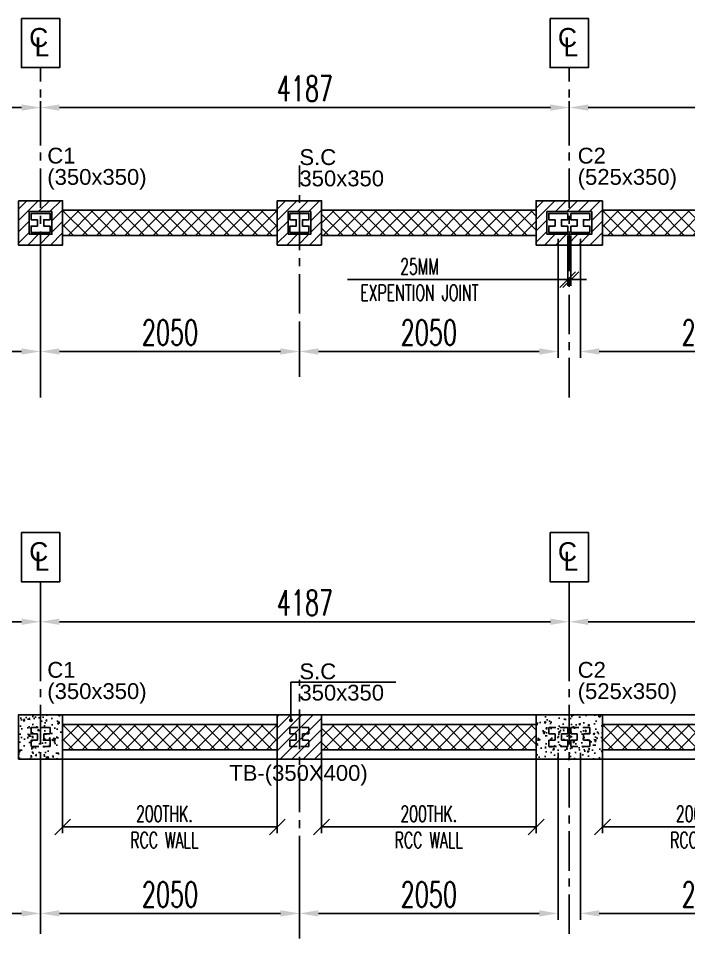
# Model space of a CAD drawing. Header units: millimetres. Extents: x 10240532 to 10287860, y -6299828 to -6258144.
# Drawn here: x 10265248 to 10270555, y -6288514 to -6281232 of the extents above; entities that cross this region are included whole.
import ezdxf
from ezdxf.enums import TextEntityAlignment as Align

# ---------------------------------------------------------------- set-up
doc = ezdxf.new("R2010")
doc.units = ezdxf.units.MM
doc.header["$LTSCALE"] = 5
doc.header["$PDMODE"] = 35
doc.header["$PDSIZE"] = 1250
doc.linetypes.add('CENTER', pattern=[2, 1.25, -0.25, 0.25, -0.25])
doc.linetypes.add('DASHED', pattern=[0.75, 0.5, -0.25])
for name, color, linetype in [('BEAM MKD.', 181, 'Continuous'), ('CENLINE', 8, 'CENTER'), ('CL. MKD.', 2, 'Continuous'), ('col', 1, 'Continuous'), ('COL. MKD.', 91, 'Continuous'), ('COL. SIZE', 43, 'Continuous'), ('DIM', 191, 'Continuous'), ('R.C.C.WALL', 6, 'Continuous'), ('REIN MKD.', 7, 'Continuous'), ('STIRRUP', 253, 'Continuous')]:
    doc.layers.add(name, color=color, linetype=linetype)
doc.layers.add('GRID DIM', color=4, linetype='Continuous', lineweight=20)
doc.styles.add('D50', font='romans.shx', dxfattribs={"width": 0.65, "height": 125})
doc.styles.add('GR DIM', font='romans.shx', dxfattribs={"width": 0.65, "height": 200})
doc.styles.add('RAJU', font='swissel.ttf', dxfattribs={"height": 200})
doc.dimstyles.new('D50', dxfattribs={"dimtxt": 125, "dimasz": 125, "dimexe": 50, "dimexo": 50, "dimgap": 50, "dimtad": 1, "dimdec": 0, "dimdsep": 46, "dimtxsty": 'D50', "dimcen": 0.09, "dimclrd": 2, "dimclre": 2, "dimclrt": 7, "dimadec": 0, "dimazin": 0, "dimtfac": 1, "dimtdec": 0, "dimtmove": 0, "dimatfit": 3, "dimldrblk": 'OBLIQUE', "dimfxl": 1, "dimtolj": 1, "dimtzin": 0, "dimarcsym": 0})

# ---------------------------------------------------------------- blocks, each defined once
blk = doc.blocks.new('*D8702')
at = {"layer": 'DEFPOINTS', "color": 0}
for p in [(10261323, -6286007), (10261323, -6286358), (10265423, -6286358)]:
    blk.add_point(p, dxfattribs=at)
at = {"layer": 'GRID DIM', "color": 2, "linetype": 'Continuous', "lineweight": -2}
for p, q in [((10261323, -6286308), (10261323, -6285957)), ((10265273, -6286007), (10261473, -6286007))]:
    blk.add_line(p, q, dxfattribs=at)
at = {"layer": 'GRID DIM', "color": 2, "lineweight": -2}
blk.add_line((10265423, -6286308), (10265423, -6285957), dxfattribs=at)
at = {"layer": 'GRID DIM', "color": 2}
for points in [[(10261473, -6285982), (10261473, -6286032), (10261323, -6286007)], [(10265273, -6286032), (10265273, -6285982), (10265423, -6286007)]]:
    blk.add_solid(points, dxfattribs=at)
at = {"layer": 'GRID DIM', "color": 7, "lineweight": -2, "insert": (10263373, -6285857), "char_height": 200, "attachment_point": 5, "style": 'GR DIM'}
blk.add_mtext('\\A1;4100', dxfattribs=at)
blk = doc.blocks.new('_Oblique')
at = {"color": 0, "linetype": 'ByBlock', "lineweight": -2}
blk.add_line((-0.5, -0.5), (0.5, 0.5), dxfattribs=at)
blk = doc.blocks.new('OBLIQUE')
blk = doc.blocks.new('*D8703')
at = {"layer": 'DEFPOINTS', "color": 0}
for p in [(10269610, -6286007), (10265423, -6286358), (10269610, -6286358)]:
    blk.add_point(p, dxfattribs=at)
at = {"layer": 'GRID DIM', "color": 2, "lineweight": -2}
blk.add_line((10265423, -6286308), (10265423, -6285957), dxfattribs=at)
at = {"layer": 'GRID DIM', "color": 2, "linetype": 'Continuous', "lineweight": -2}
for p, q in [((10269610, -6286308), (10269610, -6285957)), ((10265573, -6286007), (10269460, -6286007))]:
    blk.add_line(p, q, dxfattribs=at)
at = {"layer": 'GRID DIM', "color": 2}
for points in [[(10265573, -6285982), (10265573, -6286032), (10265423, -6286007)], [(10269460, -6286032), (10269460, -6285982), (10269610, -6286007)]]:
    blk.add_solid(points, dxfattribs=at)
at = {"layer": 'GRID DIM', "color": 7, "lineweight": -2, "insert": (10267516.5, -6285857), "char_height": 200, "attachment_point": 5, "style": 'GR DIM'}
blk.add_mtext('\\A1;4187', dxfattribs=at)
blk = doc.blocks.new('*D8704')
at = {"layer": 'DEFPOINTS', "color": 0}
for p in [(10269610, -6286007), (10269610, -6286358), (10273797, -6286358)]:
    blk.add_point(p, dxfattribs=at)
at = {"layer": 'GRID DIM', "color": 2, "linetype": 'Continuous', "lineweight": -2}
for p, q in [((10269610, -6286308), (10269610, -6285957)), ((10273647, -6286007), (10269760, -6286007))]:
    blk.add_line(p, q, dxfattribs=at)
at = {"layer": 'GRID DIM', "color": 2, "lineweight": -2}
blk.add_line((10273797, -6286308), (10273797, -6285957), dxfattribs=at)
at = {"layer": 'GRID DIM', "color": 2}
for points in [[(10269760, -6285982), (10269760, -6286032), (10269610, -6286007)], [(10273647, -6286032), (10273647, -6285982), (10273797, -6286007)]]:
    blk.add_solid(points, dxfattribs=at)
at = {"layer": 'GRID DIM', "color": 7, "lineweight": -2, "insert": (10271703.5, -6285857), "char_height": 200, "attachment_point": 5, "style": 'GR DIM'}
blk.add_mtext('\\A1;4187', dxfattribs=at)
blk = doc.blocks.new('*D8719')
at = {"layer": 'DEFPOINTS', "color": 0}
for p in [(10265422.5, -6287094.9), (10263373, -6287844.9), (10263373, -6288315.1)]:
    blk.add_point(p, dxfattribs=at)
at = {"layer": 'GRID DIM', "color": 2, "lineweight": -2}
blk.add_line((10265422.5, -6287144.9), (10265422.5, -6288365.1), dxfattribs=at)
at = {"layer": 'GRID DIM', "color": 2, "linetype": 'Continuous', "lineweight": -2}
for p, q in [((10263373, -6287894.9), (10263373, -6288365.1)), ((10265272.5, -6288315.1), (10263523, -6288315.1))]:
    blk.add_line(p, q, dxfattribs=at)
at = {"layer": 'GRID DIM', "color": 2}
for points in [[(10263523, -6288290.1), (10263523, -6288340.1), (10263373, -6288315.1)], [(10265272.5, -6288340.1), (10265272.5, -6288290.1), (10265422.5, -6288315.1)]]:
    blk.add_solid(points, dxfattribs=at)
at = {"layer": 'GRID DIM', "color": 7, "lineweight": -2, "insert": (10264397.7, -6288165.1), "char_height": 200, "attachment_point": 5, "style": 'GR DIM'}
blk.add_mtext('\\A1;2050', dxfattribs=at)
blk = doc.blocks.new('*D8723')
at = {"layer": 'DEFPOINTS', "color": 0}
for p in [(10269522.5, -6286994.9), (10267473, -6287844.9), (10267473, -6288315.1)]:
    blk.add_point(p, dxfattribs=at)
at = {"layer": 'GRID DIM', "color": 2, "lineweight": -2}
blk.add_line((10269522.5, -6287044.9), (10269522.5, -6288365.1), dxfattribs=at)
at = {"layer": 'GRID DIM', "color": 2, "linetype": 'Continuous', "lineweight": -2}
for p, q in [((10267473, -6287894.9), (10267473, -6288365.1)), ((10269372.5, -6288315.1), (10267623, -6288315.1))]:
    blk.add_line(p, q, dxfattribs=at)
at = {"layer": 'GRID DIM', "color": 2}
for points in [[(10267623, -6288290.1), (10267623, -6288340.1), (10267473, -6288315.1)], [(10269372.5, -6288340.1), (10269372.5, -6288290.1), (10269522.5, -6288315.1)]]:
    blk.add_solid(points, dxfattribs=at)
at = {"layer": 'GRID DIM', "color": 7, "lineweight": -2, "insert": (10268497.7, -6288165.1), "char_height": 200, "attachment_point": 5, "style": 'GR DIM'}
blk.add_mtext('\\A1;2050', dxfattribs=at)
blk = doc.blocks.new('*D8724')
at = {"layer": 'col', "color": 2, "linetype": 'Continuous', "lineweight": -2}
for p, q in [((10267648, -6287069.9), (10267648, -6287680.9)), ((10269347.5, -6287630.9), (10267648, -6287630.9))]:
    blk.add_line(p, q, dxfattribs=at)
at = {"layer": 'col', "color": 2, "lineweight": -2}
blk.add_line((10269347.5, -6287069.9), (10269347.5, -6287680.9), dxfattribs=at)
at = {"layer": 'DEFPOINTS', "color": 0}
for p in [(10267648, -6287019.9), (10269347.5, -6287019.9), (10267648, -6287630.9)]:
    blk.add_point(p, dxfattribs=at)
at = {"layer": 'col', "color": 2, "linetype": 'ByBlock', "lineweight": -2, "xscale": 125, "yscale": 125, "zscale": 125, "rotation": 180}
blk.add_blockref('_Oblique', (10267648, -6287630.9), dxfattribs=at)
at = {"layer": 'col', "color": 2, "linetype": 'ByBlock', "lineweight": -2, "xscale": 125, "yscale": 125, "zscale": 125}
blk.add_blockref('_Oblique', (10269347.5, -6287630.9), dxfattribs=at)
at = {"layer": 'col', "color": 7, "insert": (10268497.5, -6287630.9), "char_height": 125, "attachment_point": 5, "style": 'D50'}
blk.add_mtext('\\A1;200THK. \\PRCC WALL', dxfattribs=at)
blk = doc.blocks.new('*D8725')
at = {"layer": 'col', "color": 2, "lineweight": -2}
blk.add_line((10265598, -6287069.9), (10265598, -6287680.9), dxfattribs=at)
at = {"layer": 'col', "color": 2, "linetype": 'Continuous', "lineweight": -2}
for p, q in [((10267298, -6287069.9), (10267298, -6287680.9)), ((10265598, -6287630.9), (10267298, -6287630.9))]:
    blk.add_line(p, q, dxfattribs=at)
at = {"layer": 'DEFPOINTS', "color": 0}
for p in [(10265598, -6287019.9), (10267298, -6287019.9), (10267298, -6287630.9)]:
    blk.add_point(p, dxfattribs=at)
at = {"layer": 'col', "color": 2, "linetype": 'ByBlock', "lineweight": -2, "xscale": 125, "yscale": 125, "zscale": 125, "rotation": 180}
blk.add_blockref('_Oblique', (10265598, -6287630.9), dxfattribs=at)
at = {"layer": 'col', "color": 2, "linetype": 'ByBlock', "lineweight": -2, "xscale": 125, "yscale": 125, "zscale": 125}
blk.add_blockref('_Oblique', (10267298, -6287630.9), dxfattribs=at)
at = {"layer": 'col', "color": 7, "insert": (10266404.2, -6287630.9), "char_height": 125, "attachment_point": 5, "style": 'D50'}
blk.add_mtext('\\A1;200THK. \\PRCC WALL', dxfattribs=at)
blk = doc.blocks.new('*D8726')
at = {"layer": 'DEFPOINTS', "color": 0}
for p in [(10265423, -6286994.9), (10267473, -6287844.9), (10267473, -6288315.1)]:
    blk.add_point(p, dxfattribs=at)
at = {"layer": 'GRID DIM', "color": 2, "lineweight": -2}
blk.add_line((10265423, -6287044.9), (10265423, -6288365.1), dxfattribs=at)
at = {"layer": 'GRID DIM', "color": 2, "linetype": 'Continuous', "lineweight": -2}
for p, q in [((10267473, -6287894.9), (10267473, -6288365.1)), ((10265573, -6288315.1), (10267323, -6288315.1))]:
    blk.add_line(p, q, dxfattribs=at)
at = {"layer": 'GRID DIM', "color": 2}
for points in [[(10265573, -6288290.1), (10265573, -6288340.1), (10265423, -6288315.1)], [(10267323, -6288340.1), (10267323, -6288290.1), (10267473, -6288315.1)]]:
    blk.add_solid(points, dxfattribs=at)
at = {"layer": 'GRID DIM', "color": 7, "lineweight": -2, "insert": (10266448, -6288165.1), "char_height": 200, "attachment_point": 5, "style": 'GR DIM'}
blk.add_mtext('\\A1;2050', dxfattribs=at)
blk = doc.blocks.new('*D8729')
at = {"layer": 'col', "color": 2, "lineweight": -2}
blk.add_line((10269872.5, -6287069.9), (10269872.5, -6287680.9), dxfattribs=at)
at = {"layer": 'col', "color": 2, "linetype": 'Continuous', "lineweight": -2}
for p, q in [((10271572.5, -6287069.9), (10271572.5, -6287680.9)), ((10269872.5, -6287630.9), (10271572.5, -6287630.9))]:
    blk.add_line(p, q, dxfattribs=at)
at = {"layer": 'DEFPOINTS', "color": 0}
for p in [(10269872.5, -6287019.9), (10271572.5, -6287019.9), (10271572.5, -6287630.9)]:
    blk.add_point(p, dxfattribs=at)
at = {"layer": 'col', "color": 2, "linetype": 'ByBlock', "lineweight": -2, "xscale": 125, "yscale": 125, "zscale": 125, "rotation": 180}
blk.add_blockref('_Oblique', (10269872.5, -6287630.9), dxfattribs=at)
at = {"layer": 'col', "color": 2, "linetype": 'ByBlock', "lineweight": -2, "xscale": 125, "yscale": 125, "zscale": 125}
blk.add_blockref('_Oblique', (10271572.5, -6287630.9), dxfattribs=at)
at = {"layer": 'col', "color": 7, "insert": (10270678.7, -6287630.9), "char_height": 125, "attachment_point": 5, "style": 'D50'}
blk.add_mtext('\\A1;200THK. \\PRCC WALL', dxfattribs=at)
blk = doc.blocks.new('*D8730')
at = {"layer": 'DEFPOINTS', "color": 0}
for p in [(10269697.5, -6286994.9), (10271747.5, -6287844.9), (10271747.5, -6288315.1)]:
    blk.add_point(p, dxfattribs=at)
at = {"layer": 'GRID DIM', "color": 2, "lineweight": -2}
blk.add_line((10269697.5, -6287044.9), (10269697.5, -6288365.1), dxfattribs=at)
at = {"layer": 'GRID DIM', "color": 2, "linetype": 'Continuous', "lineweight": -2}
for p, q in [((10271747.5, -6287894.9), (10271747.5, -6288365.1)), ((10269847.5, -6288315.1), (10271597.5, -6288315.1))]:
    blk.add_line(p, q, dxfattribs=at)
at = {"layer": 'GRID DIM', "color": 2}
for points in [[(10269847.5, -6288290.1), (10269847.5, -6288340.1), (10269697.5, -6288315.1)], [(10271597.5, -6288340.1), (10271597.5, -6288290.1), (10271747.5, -6288315.1)]]:
    blk.add_solid(points, dxfattribs=at)
at = {"layer": 'GRID DIM', "color": 7, "lineweight": -2, "insert": (10270722.5, -6288165.1), "char_height": 200, "attachment_point": 5, "style": 'GR DIM'}
blk.add_mtext('\\A1;2050', dxfattribs=at)
blk = doc.blocks.new('*D8734')
at = {"layer": 'DEFPOINTS', "color": 0}
for p in [(10261323, -6281937.9), (10261323, -6282288.9), (10265423, -6282288.9)]:
    blk.add_point(p, dxfattribs=at)
at = {"layer": 'GRID DIM', "color": 2, "linetype": 'Continuous', "lineweight": -2}
for p, q in [((10261323, -6282238.9), (10261323, -6281887.9)), ((10265273, -6281937.9), (10261473, -6281937.9))]:
    blk.add_line(p, q, dxfattribs=at)
at = {"layer": 'GRID DIM', "color": 2, "lineweight": -2}
blk.add_line((10265423, -6282238.9), (10265423, -6281887.9), dxfattribs=at)
at = {"layer": 'GRID DIM', "color": 2}
for points in [[(10261473, -6281912.9), (10261473, -6281962.9), (10261323, -6281937.9)], [(10265273, -6281962.9), (10265273, -6281912.9), (10265423, -6281937.9)]]:
    blk.add_solid(points, dxfattribs=at)
at = {"layer": 'GRID DIM', "color": 7, "lineweight": -2, "insert": (10263373, -6281787.9), "char_height": 200, "attachment_point": 5, "style": 'GR DIM'}
blk.add_mtext('\\A1;4100', dxfattribs=at)
blk = doc.blocks.new('*D8735')
at = {"layer": 'DEFPOINTS', "color": 0}
for p in [(10269610, -6281937.9), (10265423, -6282288.9), (10269610, -6282288.9)]:
    blk.add_point(p, dxfattribs=at)
at = {"layer": 'GRID DIM', "color": 2, "lineweight": -2}
blk.add_line((10265423, -6282238.9), (10265423, -6281887.9), dxfattribs=at)
at = {"layer": 'GRID DIM', "color": 2, "linetype": 'Continuous', "lineweight": -2}
for p, q in [((10269610, -6282238.9), (10269610, -6281887.9)), ((10265573, -6281937.9), (10269460, -6281937.9))]:
    blk.add_line(p, q, dxfattribs=at)
at = {"layer": 'GRID DIM', "color": 2}
for points in [[(10265573, -6281912.9), (10265573, -6281962.9), (10265423, -6281937.9)], [(10269460, -6281962.9), (10269460, -6281912.9), (10269610, -6281937.9)]]:
    blk.add_solid(points, dxfattribs=at)
at = {"layer": 'GRID DIM', "color": 7, "lineweight": -2, "insert": (10267516.5, -6281787.9), "char_height": 200, "attachment_point": 5, "style": 'GR DIM'}
blk.add_mtext('\\A1;4187', dxfattribs=at)
blk = doc.blocks.new('*D8736')
at = {"layer": 'DEFPOINTS', "color": 0}
for p in [(10269610, -6281937.9), (10269610, -6282288.9), (10273797, -6282288.9)]:
    blk.add_point(p, dxfattribs=at)
at = {"layer": 'GRID DIM', "color": 2, "linetype": 'Continuous', "lineweight": -2}
for p, q in [((10269610, -6282238.9), (10269610, -6281887.9)), ((10273647, -6281937.9), (10269760, -6281937.9))]:
    blk.add_line(p, q, dxfattribs=at)
at = {"layer": 'GRID DIM', "color": 2, "lineweight": -2}
blk.add_line((10273797, -6282238.9), (10273797, -6281887.9), dxfattribs=at)
at = {"layer": 'GRID DIM', "color": 2}
for points in [[(10269760, -6281912.9), (10269760, -6281962.9), (10269610, -6281937.9)], [(10273647, -6281962.9), (10273647, -6281912.9), (10273797, -6281937.9)]]:
    blk.add_solid(points, dxfattribs=at)
at = {"layer": 'GRID DIM', "color": 7, "lineweight": -2, "insert": (10271703.5, -6281787.9), "char_height": 200, "attachment_point": 5, "style": 'GR DIM'}
blk.add_mtext('\\A1;4187', dxfattribs=at)
blk = doc.blocks.new('*D8745')
at = {"layer": 'DEFPOINTS', "color": 0}
for p in [(10263373, -6283641.4), (10265422.5, -6283641.4), (10263373, -6283868.3)]:
    blk.add_point(p, dxfattribs=at)
at = {"layer": 'GRID DIM', "color": 2, "linetype": 'Continuous', "lineweight": -2}
for p, q in [((10263373, -6283691.4), (10263373, -6283918.3)), ((10265272.5, -6283868.3), (10263523, -6283868.3))]:
    blk.add_line(p, q, dxfattribs=at)
at = {"layer": 'GRID DIM', "color": 2, "lineweight": -2}
blk.add_line((10265422.5, -6283691.4), (10265422.5, -6283918.3), dxfattribs=at)
at = {"layer": 'GRID DIM', "color": 2}
for points in [[(10263523, -6283843.3), (10263523, -6283893.3), (10263373, -6283868.3)], [(10265272.5, -6283893.3), (10265272.5, -6283843.3), (10265422.5, -6283868.3)]]:
    blk.add_solid(points, dxfattribs=at)
at = {"layer": 'GRID DIM', "color": 7, "lineweight": -2, "insert": (10264397.7, -6283718.3), "char_height": 200, "attachment_point": 5, "style": 'GR DIM'}
blk.add_mtext('\\A1;2050', dxfattribs=at)
blk = doc.blocks.new('*D8747')
at = {"layer": 'DEFPOINTS', "color": 0}
for p in [(10269522.5, -6282925.7), (10267473, -6283641.4), (10267473, -6283868.3)]:
    blk.add_point(p, dxfattribs=at)
at = {"layer": 'GRID DIM', "color": 2, "lineweight": -2}
blk.add_line((10269522.5, -6282975.7), (10269522.5, -6283918.3), dxfattribs=at)
at = {"layer": 'GRID DIM', "color": 2, "linetype": 'Continuous', "lineweight": -2}
for p, q in [((10267473, -6283691.4), (10267473, -6283918.3)), ((10269372.5, -6283868.3), (10267623, -6283868.3))]:
    blk.add_line(p, q, dxfattribs=at)
at = {"layer": 'GRID DIM', "color": 2}
for points in [[(10267623, -6283843.3), (10267623, -6283893.3), (10267473, -6283868.3)], [(10269372.5, -6283893.3), (10269372.5, -6283843.3), (10269522.5, -6283868.3)]]:
    blk.add_solid(points, dxfattribs=at)
at = {"layer": 'GRID DIM', "color": 7, "lineweight": -2, "insert": (10268497.7, -6283718.3), "char_height": 200, "attachment_point": 5, "style": 'GR DIM'}
blk.add_mtext('\\A1;2050', dxfattribs=at)
blk = doc.blocks.new('*D8748')
at = {"layer": 'DEFPOINTS', "color": 0}
for p in [(10265423, -6282925.7), (10267473, -6283641.4), (10267473, -6283868.3)]:
    blk.add_point(p, dxfattribs=at)
at = {"layer": 'GRID DIM', "color": 2, "lineweight": -2}
blk.add_line((10265423, -6282975.7), (10265423, -6283918.3), dxfattribs=at)
at = {"layer": 'GRID DIM', "color": 2, "linetype": 'Continuous', "lineweight": -2}
for p, q in [((10267473, -6283691.4), (10267473, -6283918.3)), ((10265573, -6283868.3), (10267323, -6283868.3))]:
    blk.add_line(p, q, dxfattribs=at)
at = {"layer": 'GRID DIM', "color": 2}
for points in [[(10265573, -6283843.3), (10265573, -6283893.3), (10265423, -6283868.3)], [(10267323, -6283893.3), (10267323, -6283843.3), (10267473, -6283868.3)]]:
    blk.add_solid(points, dxfattribs=at)
at = {"layer": 'GRID DIM', "color": 7, "lineweight": -2, "insert": (10266448, -6283718.3), "char_height": 200, "attachment_point": 5, "style": 'GR DIM'}
blk.add_mtext('\\A1;2050', dxfattribs=at)
blk = doc.blocks.new('*D8750')
at = {"layer": 'DEFPOINTS', "color": 0}
for p in [(10269697.5, -6282925.7), (10271747.5, -6283641.4), (10271747.5, -6283868.3)]:
    blk.add_point(p, dxfattribs=at)
at = {"layer": 'GRID DIM', "color": 2, "lineweight": -2}
blk.add_line((10269697.5, -6282975.7), (10269697.5, -6283918.3), dxfattribs=at)
at = {"layer": 'GRID DIM', "color": 2, "linetype": 'Continuous', "lineweight": -2}
for p, q in [((10271747.5, -6283691.4), (10271747.5, -6283918.3)), ((10269847.5, -6283868.3), (10271597.5, -6283868.3))]:
    blk.add_line(p, q, dxfattribs=at)
at = {"layer": 'GRID DIM', "color": 2}
for points in [[(10269847.5, -6283843.3), (10269847.5, -6283893.3), (10269697.5, -6283868.3)], [(10271597.5, -6283893.3), (10271597.5, -6283843.3), (10271747.5, -6283868.3)]]:
    blk.add_solid(points, dxfattribs=at)
at = {"layer": 'GRID DIM', "color": 7, "lineweight": -2, "insert": (10270722.5, -6283718.3), "char_height": 200, "attachment_point": 5, "style": 'GR DIM'}
blk.add_mtext('\\A1;2050', dxfattribs=at)
blk = doc.blocks.new('*D8752')
at = {"layer": 'col', "color": 2, "lineweight": -2}
blk.add_line((10269597.5, -6282950.7), (10269597.5, -6283349.6), dxfattribs=at)
at = {"layer": 'col', "color": 2, "linetype": 'Continuous', "lineweight": -2}
for p, q in [((10269622.5, -6282950.7), (10269622.5, -6283349.6)), ((10269597.5, -6283299.6), (10267853.9, -6283299.6)), ((10269597.5, -6283299.6), (10269622.5, -6283299.6)), ((10269622.5, -6283299.6), (10269747.5, -6283299.6))]:
    blk.add_line(p, q, dxfattribs=at)
at = {"layer": 'DEFPOINTS', "color": 0}
for p in [(10269597.5, -6282900.7), (10269622.5, -6282900.7), (10269622.5, -6283299.6)]:
    blk.add_point(p, dxfattribs=at)
at = {"layer": 'col', "color": 2, "linetype": 'ByBlock', "lineweight": -2, "xscale": 125, "yscale": 125, "zscale": 125}
blk.add_blockref('_Oblique', (10269597.5, -6283299.6), dxfattribs=at)
at = {"layer": 'col', "color": 2, "linetype": 'ByBlock', "lineweight": -2, "xscale": 125, "yscale": 125, "zscale": 125, "rotation": 180}
blk.add_blockref('_Oblique', (10269622.5, -6283299.6), dxfattribs=at)
at = {"layer": 'col', "color": 7, "insert": (10268424.3, -6283299.6), "char_height": 125, "attachment_point": 5, "style": 'D50'}
blk.add_mtext('\\A1;25MM \\PEXPENTION JOINT', dxfattribs=at)

msp = doc.modelspace()

# ---------------------------------------------------------------- hatches: boundary and pattern name
at = {"layer": 'R.C.C.WALL'}
h = msp.add_hatch(dxfattribs=at)
h.set_pattern_fill('ANSI37', color=8, scale=25)
h.set_pattern_definition([(45, (265866.975, -269468.59), (-56.12660076, 56.12660076), []), (135, (265866.975, -269468.59), (-56.12660076, -56.12660076), [])])
h.paths.add_polyline_path([(10265598, -6282950.7), (10267298, -6282950.7), (10267298, -6282750.7), (10265598, -6282750.7)])
h = msp.add_hatch(dxfattribs=at)
h.set_pattern_fill('ANSI37', color=8, scale=25, angle=180)
h.set_pattern_definition([(45, (265867.475, -269468.59), (-56.12660076, 56.12660076), []), (135, (265867.475, -269468.59), (-56.12660076, -56.12660076), [])])
h.paths.add_polyline_path([(10269347.5, -6282950.7), (10267648, -6282950.7), (10267648, -6282750.7), (10269347.5, -6282750.7)])
h = msp.add_hatch(dxfattribs=at)
h.set_pattern_fill('ANSI37', color=8, scale=25)
h.set_pattern_definition([(45, (270141.475, -269468.59), (-56.12660076, 56.12660076), []), (135, (270141.475, -269468.59), (-56.12660076, -56.12660076), [])])
h.paths.add_polyline_path([(10269872.5, -6282950.7), (10271572.5, -6282950.7), (10271572.5, -6282750.7), (10269872.5, -6282750.7)])
h = msp.add_hatch(dxfattribs=at)
h.set_pattern_fill('ANSI37', color=8, scale=25)
h.set_pattern_definition([(45, (265866.975, -273537.75), (-56.12660076, 56.12660076), []), (135, (265866.975, -273537.75), (-56.12660076, -56.12660076), [])])
h.paths.add_polyline_path([(10265598, -6287019.9), (10267298, -6287019.9), (10267298, -6286819.9), (10265598, -6286819.9)])
h = msp.add_hatch(dxfattribs=at)
h.set_pattern_fill('ANSI37', color=8, scale=25, angle=180)
h.set_pattern_definition([(45, (265867.475, -273537.75), (-56.12660076, 56.12660076), []), (135, (265867.475, -273537.75), (-56.12660076, -56.12660076), [])])
h.paths.add_polyline_path([(10269347.5, -6287019.9), (10267648, -6287019.9), (10267648, -6286819.9), (10269347.5, -6286819.9)])
h = msp.add_hatch(dxfattribs=at)
h.set_pattern_fill('ANSI37', color=8, scale=25)
h.set_pattern_definition([(45, (270141.475, -273537.75), (-56.12660076, 56.12660076), []), (135, (270141.475, -273537.75), (-56.12660076, -56.12660076), [])])
h.paths.add_polyline_path([(10269872.5, -6287019.9), (10271572.5, -6287019.9), (10271572.5, -6286819.9), (10269872.5, -6286819.9)])
at = {"layer": 'STIRRUP'}
h = msp.add_hatch(dxfattribs=at)
h.set_pattern_fill('ANSI31', color=9, scale=20)
h.set_pattern_definition([(45, (259709.23, -313751.284), (-44.9012806, 44.9012806), [])])
h.paths.add_polyline_path([(10265598, -6282675.7), (10265248, -6282675.7), (10265248, -6283025.7), (10265598, -6283025.7)])
h.paths.add_polyline_path([(10265333, -6282940.7), (10265333, -6282760.7), (10265513, -6282760.7), (10265513, -6282940.7)], flags=16)
h = msp.add_hatch(dxfattribs=at)
h.set_pattern_fill('ANSI31', color=9, scale=20)
h.set_pattern_definition([(45, (261759.23, -313751.284), (-44.9012806, 44.9012806), [])])
h.paths.add_polyline_path([(10267648, -6282675.7), (10267298, -6282675.7), (10267298, -6283025.7), (10267648, -6283025.7)])
h.paths.add_polyline_path([(10267383, -6282940.7), (10267383, -6282760.7), (10267563, -6282760.7), (10267563, -6282940.7)], flags=16)
h = msp.add_hatch(dxfattribs=at)
h.set_pattern_fill('ANSI31', color=9, scale=20)
h.set_pattern_definition([(45, (260873.124, -313356.36), (-44.9012806, 44.9012806), [])])
h.paths.add_polyline_path([(10269872.5, -6282675.7), (10269347.5, -6282675.7), (10269347.5, -6283025.7), (10269872.5, -6283025.7)])
h.paths.add_polyline_path([(10269432.5, -6282940.7), (10269432.5, -6282760.7), (10269787.5, -6282760.7), (10269787.5, -6282940.7)], flags=16)
h = msp.add_hatch(dxfattribs=at)
h.set_pattern_fill('AR-CONC', color=9, scale=0.75)
h.set_pattern_definition([(50, (278663.99, -278705.28), (136.6385017, -11.9543142), [14.2875, -157.1625]), (355, (278663.99, -278705.28), (-26.432566, 143.292634), [11.43, -125.7304381]), (100.4514447, (278675.37, -278706.28), (110.2059353, 131.338314), [12.1425066, -133.5676835]), (46.1842, (278663.99, -278667.18), (203.3092807, -31.531746), [21.43125, -235.74375]), (96.6355576, (278680.93, -278669.8), (178.0531005, 185.5695934), [18.2137674, -200.351706]), (351.1841512, (278663.99, -278667.18), (178.0531005, 185.5695934), [17.1449753, -188.594799]), (21, (278683.04, -278676.71), (113.7107935, -76.6988986), [14.2875, -157.1625]), (326, (278683.04, -278676.7), (46.3515213, 138.1409746), [11.43, -125.73]), (71.451445, (278692.51, -278683.1), (160.0623145, 61.4420767), [12.1425066, -133.5674532]), (37.5, (278663.987, -278705.28), (2.31645244, 63.41627915), [0, -124.206, 0, -127.635, 0, -126.20625]), (7.5, (278663.99, -278705.28), (50.1147469, 75.1354311), [0, -72.771, 0, -121.3485, 0, -48.10125]), (327.5, (278621.505, -278705.28), (101.69294638, -4.296558), [0, -47.625, 0, -148.59, 0, -197.1675]), (317.5, (278602.455, -278705.28), (111.09688604, 19.0698683), [0, -61.9125, 0, -98.679, 0, -140.0175])])
h.paths.add_polyline_path([(10265248, -6287094.9), (10265598, -6287094.9), (10265598, -6286744.9), (10265248, -6286744.9)])
h = msp.add_hatch(dxfattribs=at)
h.set_pattern_fill('ANSI31', color=9, scale=20, angle=180)
h.set_pattern_definition([(45, (254809.7, -318163.68), (-44.9012806, 44.9012806), [])])
h.paths.add_polyline_path([(10267648, -6287094.9), (10267298, -6287094.9), (10267298, -6286744.9), (10267648, -6286744.9)])
h = msp.add_hatch(dxfattribs=at)
h.set_pattern_fill('AR-CONC', color=9, scale=0.75)
h.set_pattern_definition([(50, (278750.99, -278705.28), (136.6385017, -11.9543142), [14.2875, -157.1625]), (355, (278750.99, -278705.28), (-26.432566, 143.292634), [11.43, -125.7304381]), (100.4514447, (278762.37, -278706.28), (110.2059353, 131.338314), [12.1425066, -133.5676835]), (46.1842, (278750.99, -278667.18), (203.3092807, -31.531746), [21.43125, -235.74375]), (96.6355576, (278767.93, -278669.8), (178.0531005, 185.5695934), [18.2137674, -200.351706]), (351.1841512, (278750.99, -278667.18), (178.0531005, 185.5695934), [17.1449753, -188.594799]), (21, (278770.04, -278676.71), (113.7107935, -76.6988986), [14.2875, -157.1625]), (326, (278770.04, -278676.7), (46.3515213, 138.1409746), [11.43, -125.73]), (71.451445, (278779.51, -278683.1), (160.0623145, 61.4420767), [12.1425066, -133.5674532]), (37.5, (278750.987, -278705.28), (2.31645244, 63.41627915), [0, -124.206, 0, -127.635, 0, -126.20625]), (7.5, (278750.99, -278705.28), (50.1147469, 75.1354311), [0, -72.771, 0, -121.3485, 0, -48.10125]), (327.5, (278708.505, -278705.28), (101.69294638, -4.296558), [0, -47.625, 0, -148.59, 0, -197.1675]), (317.5, (278689.455, -278705.28), (111.09688604, 19.0698683), [0, -61.9125, 0, -98.679, 0, -140.0175])])
h.paths.add_polyline_path([(10269347.5, -6287094.9), (10269872.5, -6287094.9), (10269872.5, -6286744.9), (10269347.5, -6286744.9)])

# ---------------------------------------------------------------- linework, layer by layer
at = {"layer": 'CENLINE', "lineweight": -2, "ltscale": 50}
for p, q in [((10265423, -6284232.2), (10265423, -6281621.4)), ((10269610, -6284232.2), (10269610, -6281621.4)), ((10267473, -6284067.6), (10267473, -6282396.4)), ((10265423, -6288477.6), (10265423, -6285690.5)), ((10269610, -6288477.6), (10269610, -6285690.5)), ((10267473, -6288514.4), (10267473, -6286465.6))]:
    msp.add_line(p, q, dxfattribs=at)
at = {"layer": 'CL. MKD.'}
for points in [[(10265271.2, -6281232.4), (10265574.7, -6281232.4), (10265574.7, -6281621.4), (10265271.2, -6281621.4)], [(10269458.2, -6281232.4), (10269761.7, -6281232.4), (10269761.7, -6281621.4), (10269458.2, -6281621.4)], [(10265271.2, -6285301.5), (10265574.7, -6285301.5), (10265574.7, -6285690.5), (10265271.2, -6285690.5)], [(10269458.2, -6285301.5), (10269761.7, -6285301.5), (10269761.7, -6285690.5), (10269458.2, -6285690.5)]]:
    msp.add_lwpolyline(points, close=True, dxfattribs=at)
at = {"layer": 'col'}
for p, q in [((10267648, -6283025.7), (10267298, -6283025.7)), ((10269872.5, -6283025.7), (10269347.5, -6283025.7)), ((10269872.5, -6283025.7), (10269347.5, -6283025.7))]:
    msp.add_line(p, q, dxfattribs=at)
for points in [[(10265248, -6282675.7), (10265598, -6282675.7), (10265598, -6283025.7), (10265248, -6283025.7)], [(10269872.5, -6282675.7), (10269347.5, -6282675.7), (10269347.5, -6283025.7), (10269872.5, -6283025.7)], [(10265333, -6282940.7), (10265513, -6282940.7), (10265513, -6282760.7), (10265333, -6282760.7)], [(10269432.5, -6282940.7), (10269787.5, -6282940.7), (10269787.5, -6282760.7), (10269432.5, -6282760.7)], [(10265248, -6287094.9), (10265598, -6287094.9), (10265598, -6286744.9), (10265248, -6286744.9)], [(10269347.5, -6287094.9), (10269872.5, -6287094.9), (10269872.5, -6286744.9), (10269347.5, -6286744.9)]]:
    msp.add_lwpolyline(points, close=True, dxfattribs=at)
at = {"layer": 'col', "elevation": 0}
for points in [[(10267648, -6283025.7), (10267298, -6283025.7), (10267298, -6282675.7), (10267648, -6282675.7)], [(10267383, -6282940.7), (10267563, -6282940.7), (10267563, -6282760.7), (10267383, -6282760.7)], [(10267648, -6287094.9), (10267298, -6287094.9), (10267298, -6286744.9), (10267648, -6286744.9)]]:
    msp.add_lwpolyline(points, close=True, dxfattribs=at)
at = {"layer": 'col', "color": 4, "linetype": 'Continuous', "ltscale": 25}
for points in [[(10265498, -6282825.7), (10265498, -6282775.7), (10265348, -6282775.7), (10265348, -6282825.7), (10265398, -6282825.7), (10265398, -6282875.7), (10265348, -6282875.7), (10265348, -6282925.7), (10265498, -6282925.7), (10265498, -6282875.7), (10265448, -6282875.7), (10265448, -6282825.7), (10265498, -6282825.7)], [(10269597.5, -6282825.7), (10269597.5, -6282775.7), (10269447.5, -6282775.7), (10269447.5, -6282825.7), (10269497.5, -6282825.7), (10269497.5, -6282875.7), (10269447.5, -6282875.7), (10269447.5, -6282925.7), (10269597.5, -6282925.7), (10269597.5, -6282875.7), (10269547.5, -6282875.7), (10269547.5, -6282825.7), (10269597.5, -6282825.7)], [(10269622.5, -6282825.7), (10269622.5, -6282775.7), (10269772.5, -6282775.7), (10269772.5, -6282825.7), (10269722.5, -6282825.7), (10269722.5, -6282875.7), (10269772.5, -6282875.7), (10269772.5, -6282925.7), (10269622.5, -6282925.7), (10269622.5, -6282875.7), (10269672.5, -6282875.7), (10269672.5, -6282825.7), (10269622.5, -6282825.7)]]:
    msp.add_lwpolyline(points, dxfattribs=at)
at = {"layer": 'col', "color": 4, "linetype": 'Continuous', "ltscale": 25, "elevation": 0}
msp.add_lwpolyline([(10267398, -6282825.7), (10267398, -6282775.7), (10267548, -6282775.7), (10267548, -6282825.7), (10267498, -6282825.7), (10267498, -6282875.7), (10267548, -6282875.7), (10267548, -6282925.7), (10267398, -6282925.7), (10267398, -6282875.7), (10267448, -6282875.7), (10267448, -6282825.7), (10267398, -6282825.7)], dxfattribs=at)
at = {"layer": 'col', "color": 4, "linetype": 'DASHED', "ltscale": 25}
for points in [[(10265498, -6286894.9), (10265498, -6286844.9), (10265348, -6286844.9), (10265348, -6286894.9), (10265398, -6286894.9), (10265398, -6286944.9), (10265348, -6286944.9), (10265348, -6286994.9), (10265498, -6286994.9), (10265498, -6286944.9), (10265448, -6286944.9), (10265448, -6286894.9), (10265498, -6286894.9)], [(10269597.5, -6286894.9), (10269597.5, -6286844.9), (10269447.5, -6286844.9), (10269447.5, -6286894.9), (10269497.5, -6286894.9), (10269497.5, -6286944.9), (10269447.5, -6286944.9), (10269447.5, -6286994.9), (10269597.5, -6286994.9), (10269597.5, -6286944.9), (10269547.5, -6286944.9), (10269547.5, -6286894.9), (10269597.5, -6286894.9)], [(10269622.5, -6286894.9), (10269622.5, -6286844.9), (10269772.5, -6286844.9), (10269772.5, -6286894.9), (10269722.5, -6286894.9), (10269722.5, -6286944.9), (10269772.5, -6286944.9), (10269772.5, -6286994.9), (10269622.5, -6286994.9), (10269622.5, -6286944.9), (10269672.5, -6286944.9), (10269672.5, -6286894.9), (10269622.5, -6286894.9)]]:
    msp.add_lwpolyline(points, dxfattribs=at)
at = {"layer": 'col', "color": 4, "linetype": 'DASHED', "ltscale": 25, "elevation": 0}
msp.add_lwpolyline([(10267398, -6286894.9), (10267398, -6286844.9), (10267548, -6286844.9), (10267548, -6286894.9), (10267498, -6286894.9), (10267498, -6286944.9), (10267548, -6286944.9), (10267548, -6286994.9), (10267398, -6286994.9), (10267398, -6286944.9), (10267448, -6286944.9), (10267448, -6286894.9), (10267398, -6286894.9)], dxfattribs=at)
at = {"layer": 'R.C.C.WALL', "color": 6, "elevation": 0}
for points in [[(10265598, -6282750.7), (10265598, -6282950.7), (10267298, -6282950.7), (10267298, -6282750.7)], [(10269347.5, -6282750.7), (10269347.5, -6282950.7), (10267648, -6282950.7), (10267648, -6282750.7)], [(10269872.5, -6282750.7), (10269872.5, -6282950.7), (10271572.5, -6282950.7), (10271572.5, -6282750.7)], [(10265598, -6286819.9), (10265598, -6287019.9), (10267298, -6287019.9), (10267298, -6286819.9)], [(10269347.5, -6286819.9), (10269347.5, -6287019.9), (10267648, -6287019.9), (10267648, -6286819.9)], [(10269872.5, -6286819.9), (10269872.5, -6287019.9), (10271572.5, -6287019.9), (10271572.5, -6286819.9)]]:
    msp.add_lwpolyline(points, close=True, dxfattribs=at)
at = {"layer": 'REIN MKD.', "color": 3, "elevation": 0}
for points in [[(10265598, -6286744.9), (10269347.5, -6286744.9), (10269347.5, -6286744.9)], [(10269872.5, -6286744.9), (10273622, -6286744.9), (10273622, -6286744.9)], [(10269347.5, -6287094.9), (10265598, -6287094.9)], [(10273622, -6287094.9), (10269872.5, -6287094.9)]]:
    msp.add_lwpolyline(points, dxfattribs=at)

# ---------------------------------------------------------------- texts
at = {"layer": 'BEAM MKD.', "color": 7, "lineweight": -2, "style": 'RAJU'}
msp.add_text('TB-(350X400)', height=125, dxfattribs=at).set_placement((10267465.6, -6287265.9), align=Align.CENTER)
at = {"layer": 'CL. MKD.', "color": 7, "style": 'RAJU'}
for s, p in [('C', (10265332.8, -6281458.4)), ('C', (10269519.8, -6281458.4)), ('L', (10265375.8, -6281533.4)), ('L', (10269562.8, -6281533.4)), ('C', (10265332.8, -6285527.6)), ('C', (10269519.8, -6285527.6)), ('L', (10265375.8, -6285602.6)), ('L', (10269562.8, -6285602.6))]:
    msp.add_text(s, height=150, dxfattribs=at).set_placement(p)
at = {"layer": 'COL. MKD.', "style": 'RAJU'}
for s, p in [('C1', (10265476.6, -6282380.8)), ('S.C', (10267473.1, -6282392.7)), ('C2', (10269676.6, -6282380.8)), ('C1', (10265476.6, -6286450)), ('S.C', (10267473.1, -6286461.9)), ('C2', (10269676.6, -6286450))]:
    msp.add_text(s, height=125, dxfattribs=at).set_placement(p)
at = {"layer": 'COL. SIZE', "style": 'RAJU'}
for s, p in [('(350x350)', (10265476.6, -6282549.3)), ('350x350', (10267473.1, -6282561.2)), ('(525x350)', (10269676.6, -6282549.3)), ('(350x350)', (10265476.6, -6286618.5)), ('(525x350)', (10269676.6, -6286618.5)), ('350x350', (10267473.1, -6286630.4))]:
    msp.add_text(s, height=125, dxfattribs=at).set_placement(p)

# ---------------------------------------------------------------- dimensions: what is measured, and where the dimension line sits
at = {"layer": 'col', "color": 3}
for base, p1, p2, text, picture, middle in [((10269622.5, -6283299.6), (10269597.5, -6282900.7), (10269622.5, -6282900.7), '25MM \\XEXPENTION JOINT', '*D8752', (10268424.3, -6283299.6)), ((10267298, -6287630.9), (10265598, -6287019.9), (10267298, -6287019.9), '200THK. \\XRCC WALL', '*D8725', (10266404.2, -6287630.9)), ((10271572.5, -6287630.9), (10269872.5, -6287019.9), (10271572.5, -6287019.9), '200THK. \\XRCC WALL', '*D8729', (10270678.7, -6287630.9))]:
    dim = msp.add_linear_dim(base=base, p1=p1, p2=p2, text=text, dimstyle='D50', override={"dimtxsty": 'D50', "dimldrblk": 'OBLIQUE'}, dxfattribs=at)
    dim.commit()
    dim.dimension.update_dxf_attribs({"geometry": picture, "text_midpoint": middle, "dimtype": 160})
dim = msp.add_linear_dim(base=(10267648, -6287630.9), p1=(10269347.5, -6287019.9), p2=(10267648, -6287019.9), angle=180, text='200THK. \\XRCC WALL', dimstyle='D50', override={"dimtxsty": 'D50', "dimldrblk": 'OBLIQUE'}, dxfattribs=at)
dim.commit()
dim.dimension.update_dxf_attribs({"geometry": '*D8724', "text_midpoint": (10268497.5, -6287630.9), "dimtype": 160})
at = {"layer": 'GRID DIM', "lineweight": -2}
for base, p1, p2, override, picture, middle in [((10261323, -6281937.9), (10265423, -6282288.9), (10261323, -6282288.9), {"dimasz": 150, "dimtxsty": 'GR DIM', "dimsah": 1, "dimtmove": 1}, '*D8734', (10263373, -6281787.9)), ((10269610, -6281937.9), (10273797, -6282288.9), (10269610, -6282288.9), {"dimasz": 150, "dimtxsty": 'GR DIM', "dimsah": 1, "dimtmove": 1}, '*D8736', (10271703.5, -6281787.9)), ((10267473, -6283868.3), (10265423, -6282925.7), (10267473, -6283641.4), {"dimasz": 150, "dimtxsty": 'GR DIM', "dimsah": 1, "dimtmove": 1, "dimldrblk": 'OBLIQUE'}, '*D8748', (10266448, -6283718.3)), ((10267472.9510963, -6283868.3328477), (10269522.4510963, -6282925.7077253), (10267472.9510963, -6283641.3634391), {"dimasz": 150, "dimtxsty": 'GR DIM', "dimsah": 1, "dimtmove": 1, "dimldrblk": 'OBLIQUE'}, '*D8747', (10268497.7010963, -6283718.3328477)), ((10271747.5, -6283868.3), (10269697.5, -6282925.7), (10271747.5, -6283641.4), {"dimasz": 150, "dimtxsty": 'GR DIM', "dimsah": 1, "dimtmove": 1, "dimldrblk": 'OBLIQUE'}, '*D8750', (10270722.5, -6283718.3)), ((10263372.9510963, -6283868.3328477), (10265422.4510963, -6283641.3634391), (10263372.9510963, -6283641.3634391), {"dimasz": 150, "dimtxsty": 'GR DIM', "dimsah": 1, "dimtmove": 1, "dimldrblk": 'OBLIQUE'}, '*D8745', (10264397.7010963, -6283718.3328477)), ((10261323, -6286007), (10265423, -6286358), (10261323, -6286358), {"dimasz": 150, "dimtxsty": 'GR DIM', "dimsah": 1, "dimtmove": 1}, '*D8702', (10263373, -6285857)), ((10269610, -6286007), (10273797, -6286358), (10269610, -6286358), {"dimasz": 150, "dimtxsty": 'GR DIM', "dimsah": 1, "dimtmove": 1}, '*D8704', (10271703.5, -6285857)), ((10267473, -6288315.1), (10265423, -6286994.9), (10267473, -6287844.9), {"dimasz": 150, "dimtxsty": 'GR DIM', "dimsah": 1, "dimtmove": 1, "dimldrblk": 'OBLIQUE'}, '*D8726', (10266448, -6288165.1)), ((10267472.9510963, -6288315.1000661), (10269522.4510963, -6286994.8691988), (10267472.9510963, -6287844.8691988), {"dimasz": 150, "dimtxsty": 'GR DIM', "dimsah": 1, "dimtmove": 1, "dimldrblk": 'OBLIQUE'}, '*D8723', (10268497.7010963, -6288165.1000661)), ((10271747.5, -6288315.1), (10269697.5, -6286994.9), (10271747.5, -6287844.9), {"dimasz": 150, "dimtxsty": 'GR DIM', "dimsah": 1, "dimtmove": 1, "dimldrblk": 'OBLIQUE'}, '*D8730', (10270722.5, -6288165.1)), ((10263372.9510963, -6288315.1000661), (10265422.4510963, -6287094.8691988), (10263372.9510963, -6287844.8691988), {"dimasz": 150, "dimtxsty": 'GR DIM', "dimsah": 1, "dimtmove": 1, "dimldrblk": 'OBLIQUE'}, '*D8719', (10264397.7010963, -6288165.1000661))]:
    dim = msp.add_linear_dim(base=base, p1=p1, p2=p2, angle=180, dimstyle='D50', override=override, dxfattribs=at)
    dim.commit()
    dim.dimension.update_dxf_attribs({"geometry": picture, "text_midpoint": middle})
for base, p1, p2, picture, middle in [((10269610, -6281937.9), (10265423, -6282288.9), (10269610, -6282288.9), '*D8735', (10267516.5, -6281787.9)), ((10269610, -6286007), (10265423, -6286358), (10269610, -6286358), '*D8703', (10267516.5, -6285857))]:
    dim = msp.add_linear_dim(base=base, p1=p1, p2=p2, dimstyle='D50', override={"dimasz": 150, "dimtxsty": 'GR DIM', "dimsah": 1, "dimtmove": 1}, dxfattribs=at)
    dim.commit()
    dim.dimension.update_dxf_attribs({"geometry": picture, "text_midpoint": middle})

# ---------------------------------------------------------------- leaders
at = {"layer": 'DIM'}
msp.add_leader([(10267406.1, -6286786.5), (10267406.1, -6286485.7), (10268235.7, -6286485.7)], dimstyle='D50', override={"dimscale": 1, "dimtxt": 125, "dimasz": 125, "dimgap": 50, "dimtad": 0, "dimtxsty": 'D50', "dimclrd": 2, "dimldrblk": 'DotSmall', "dimlwd": -2}, dxfattribs=at)

doc.saveas('drawing.dxf')
